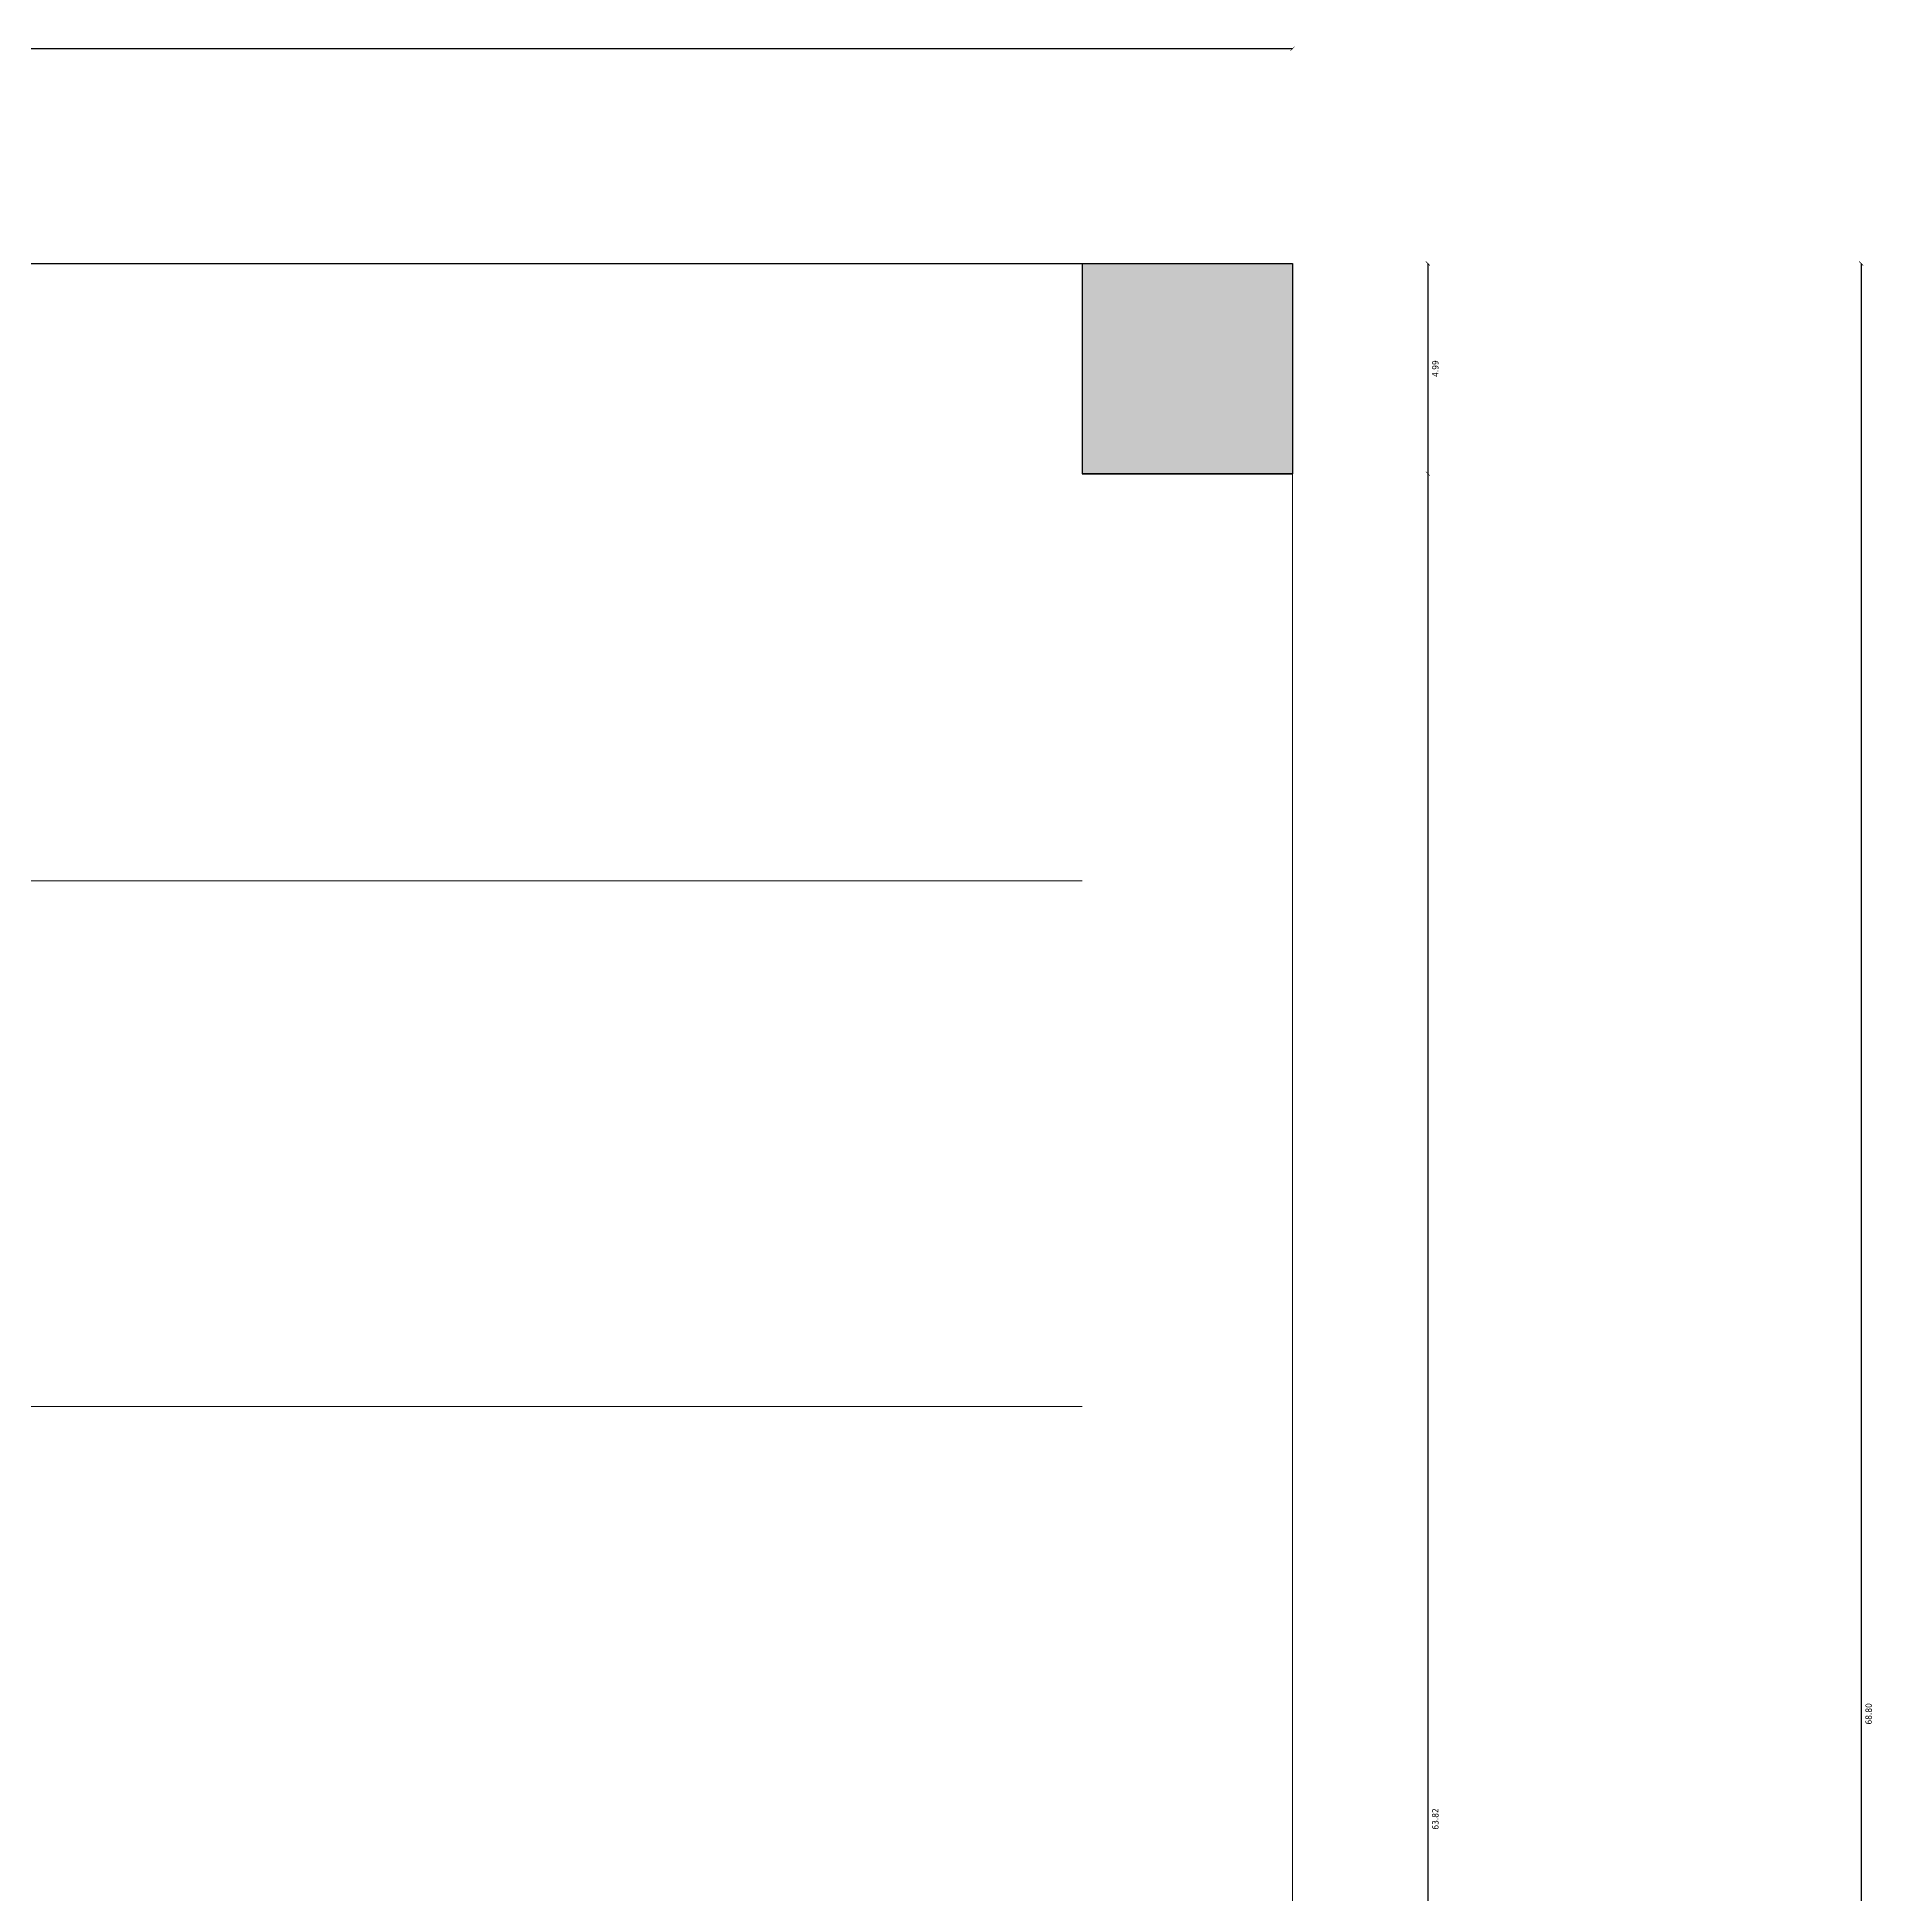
# Model space of a CAD drawing. Header units: millimetres. Extents: x 154 to 5560, y 36 to 724.
# Drawn here: x 4833.9 to 4877.44, y 399.71 to 443.77 of the extents above; entities that cross this region are included whole.
import ezdxf

# ---------------------------------------------------------------- set-up
doc = ezdxf.new("R2010")
doc.units = ezdxf.units.MM
doc.layers.add('MİMARİ PLAN', color=8, linetype='Continuous')
doc.styles.add('taho', font='tahoma.ttf')
doc.dimstyles.new('PATO', dxfattribs={"dimtxt": 0.15, "dimasz": 0.1, "dimexe": 0.02, "dimexo": 0, "dimgap": 0.1, "dimtad": 2, "dimzin": 1, "dimdsep": 46, "dimtxsty": 'taho', "dimblk": 'ARCHTICK', "dimcen": 0.1, "dimse1": 1, "dimse2": 1, "dimclrd": 256, "dimclre": 1, "dimclrt": 256, "dimadec": 0, "dimazin": 0, "dimtfac": 1, "dimtix": 1, "dimtmove": 0, "dimatfit": 3, "dimldrblk": 'ARCHTICK', "dimfxl": 1, "dimtolj": 1, "dimtzin": 0, "dimarcsym": 0})

# ---------------------------------------------------------------- blocks, each defined once
blk = doc.blocks.new('_ARCHTICK')
at = {"color": 0, "linetype": 'ByBlock', "const_width": 0.15}
blk.add_lwpolyline([(-0.5, -0.5), (0.5, 0.5)], dxfattribs=at)
blk = doc.blocks.new('*D180')
at = {"layer": 'Defpoints', "color": 0, "transparency": 16777216}
for p in [(4855.337, 438.405), (4863.67, 433.418), (4866.882, 433.418)]:
    blk.add_point(p, dxfattribs=at)
at = {"layer": 'MİMARİ PLAN', "lineweight": -2, "transparency": 16777216}
blk.add_line((4866.882, 438.405), (4866.882, 433.418), dxfattribs=at)
at = {"layer": 'MİMARİ PLAN', "lineweight": -2, "transparency": 16777216, "xscale": 0.1, "yscale": 0.1, "zscale": 0.1}
for p, rotation in [((4866.882, 438.405), 90), ((4866.882, 433.418), 270)]:
    blk.add_blockref('_ARCHTICK', p, dxfattribs=dict(at, rotation=rotation))
at = {"layer": 'MİMARİ PLAN', "transparency": 16777216, "insert": (4867.06, 435.912), "char_height": 0.15, "attachment_point": 5, "rotation": 90, "style": 'taho'}
blk.add_mtext('\\A1;4.99', dxfattribs=at)
blk = doc.blocks.new('*D208')
at = {"layer": 'Defpoints', "color": 0, "transparency": 16777216}
for p in [(4855.337, 433.418), (4863.67, 369.601), (4866.882, 369.601)]:
    blk.add_point(p, dxfattribs=at)
at = {"layer": 'MİMARİ PLAN', "lineweight": -2, "transparency": 16777216}
blk.add_line((4866.882, 433.418), (4866.882, 369.601), dxfattribs=at)
at = {"layer": 'MİMARİ PLAN', "lineweight": -2, "transparency": 16777216, "xscale": 0.1, "yscale": 0.1, "zscale": 0.1}
for p, rotation in [((4866.882, 433.418), 90), ((4866.882, 369.601), 270)]:
    blk.add_blockref('_ARCHTICK', p, dxfattribs=dict(at, rotation=rotation))
at = {"layer": 'MİMARİ PLAN', "transparency": 16777216, "insert": (4867.061, 401.51), "char_height": 0.15, "attachment_point": 5, "rotation": 90, "style": 'taho'}
blk.add_mtext('\\A1;63.82', dxfattribs=at)
blk = doc.blocks.new('*D223')
at = {"layer": 'Defpoints', "color": 0, "transparency": 16777216}
for p in [(4735.759, 443.497), (4735.759, 421.964), (4863.67, 421.964)]:
    blk.add_point(p, dxfattribs=at)
at = {"layer": 'MİMARİ PLAN', "lineweight": -2, "transparency": 16777216}
blk.add_line((4863.67, 443.497), (4735.759, 443.497), dxfattribs=at)
at = {"layer": 'MİMARİ PLAN', "lineweight": -2, "transparency": 16777216, "xscale": 0.1, "yscale": 0.1, "zscale": 0.1, "rotation": 180}
blk.add_blockref('_ARCHTICK', (4735.759, 443.497), dxfattribs=at)
at = {"layer": 'MİMARİ PLAN', "lineweight": -2, "transparency": 16777216, "xscale": 0.1, "yscale": 0.1, "zscale": 0.1}
blk.add_blockref('_ARCHTICK', (4863.67, 443.497), dxfattribs=at)
at = {"layer": 'MİMARİ PLAN', "transparency": 16777216, "insert": (4799.715, 443.675), "char_height": 0.15, "attachment_point": 5, "style": 'taho'}
blk.add_mtext('\\A1;127.91', dxfattribs=at)
blk = doc.blocks.new('*D224')
at = {"layer": 'Defpoints', "color": 0, "transparency": 16777216}
for p in [(4860.155, 438.405), (4860.155, 369.601), (4877.158, 369.601)]:
    blk.add_point(p, dxfattribs=at)
at = {"layer": 'MİMARİ PLAN', "lineweight": -2, "transparency": 16777216}
blk.add_line((4877.158, 438.405), (4877.158, 369.601), dxfattribs=at)
at = {"layer": 'MİMARİ PLAN', "lineweight": -2, "transparency": 16777216, "xscale": 0.1, "yscale": 0.1, "zscale": 0.1}
for p, rotation in [((4877.158, 438.405), 90), ((4877.158, 369.601), 270)]:
    blk.add_blockref('_ARCHTICK', p, dxfattribs=dict(at, rotation=rotation))
at = {"layer": 'MİMARİ PLAN', "transparency": 16777216, "insert": (4877.337, 404.003), "char_height": 0.15, "attachment_point": 5, "rotation": 90, "style": 'taho'}
blk.add_mtext('\\A1;68.80', dxfattribs=at)

msp = doc.modelspace()

# ---------------------------------------------------------------- hatches: boundary and pattern name
at = {"layer": 'MİMARİ PLAN'}
msp.add_hatch(color=256, dxfattribs=at).paths.add_polyline_path([(4863.67, 438.405), (4858.684, 438.405), (4858.684, 433.418), (4863.67, 433.418)])

# ---------------------------------------------------------------- linework, layer by layer
for p, q in [((4735.759, 438.405), (4863.67, 438.405)), ((4858.684, 438.405), (4863.67, 438.405)), ((4863.67, 433.418), (4858.684, 433.418)), ((4858.684, 433.418), (4863.67, 433.418))]:
    msp.add_line(p, q, dxfattribs=at)
at = {"layer": 'MİMARİ PLAN', "lineweight": 9, "ltscale": 0.06}
for p, q in [((4863.67, 438.405), (4863.67, 369.601)), ((4858.684, 423.758), (4753.212, 423.758)), ((4858.684, 411.291), (4753.212, 411.291))]:
    msp.add_line(p, q, dxfattribs=at)
at = {"layer": 'MİMARİ PLAN'}
for points in [[(4858.684, 438.405), (4858.684, 433.418)], [(4863.67, 438.405), (4863.67, 433.418)]]:
    msp.add_lwpolyline(points, dxfattribs=at)

# ---------------------------------------------------------------- dimensions: what is measured, and where the dimension line sits
dim = msp.add_linear_dim(base=(4735.759, 443.497), p1=(4863.67, 421.964), p2=(4735.759, 421.964), dimstyle='PATO', dxfattribs=at)
dim.commit()
dim.dimension.update_dxf_attribs({"geometry": '*D223', "text_midpoint": (4799.715, 443.675)})
for base, p1, p2, picture, middle in [((4866.882, 433.418), (4855.337, 438.405), (4863.67, 433.418), '*D180', (4867.06, 435.912)), ((4877.158, 369.601), (4860.155, 438.405), (4860.155, 369.601), '*D224', (4877.337, 404.003)), ((4866.882, 369.601), (4855.337, 433.418), (4863.67, 369.601), '*D208', (4867.061, 401.51))]:
    dim = msp.add_linear_dim(base=base, p1=p1, p2=p2, angle=90, dimstyle='PATO', dxfattribs=at)
    dim.commit()
    dim.dimension.update_dxf_attribs({"geometry": picture, "text_midpoint": middle})

doc.saveas('drawing.dxf')
